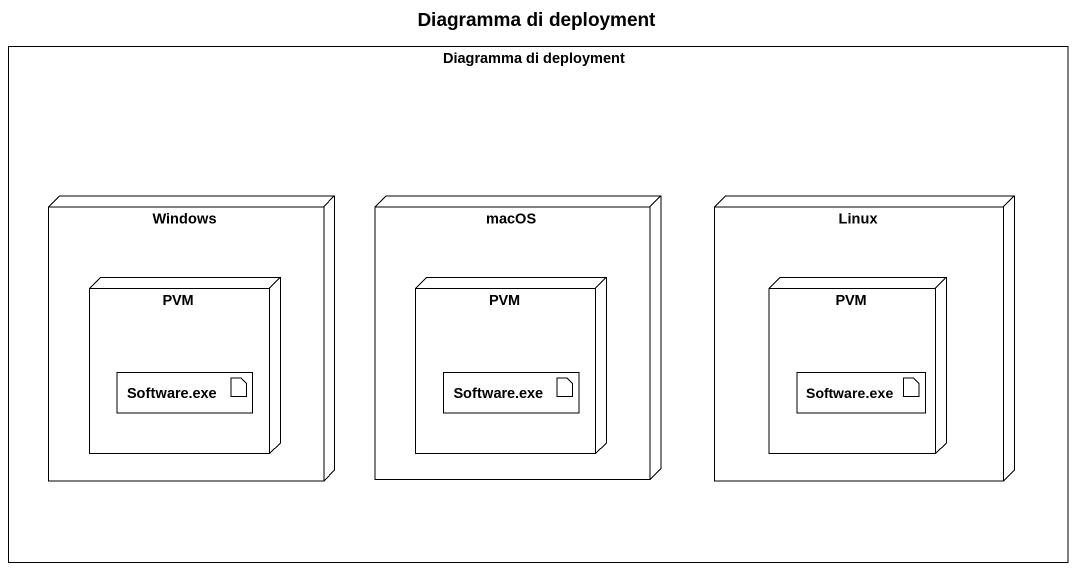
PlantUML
@startuml
title Diagramma di deployment
rectangle "Diagramma di deployment" as Diagramma_di_deployment {
  node Windows {
    node PVM {
      artifact "Software.exe" as Software_exe
    }
  }
  node macOS {
    node "PVM" as PVM_2 {
      artifact "Software.exe" as Software_exe_2
    }
  }
  node Linux {
    node "PVM" as PVM_3 {
      artifact "Software.exe" as Software_exe_3
    }
  }
}
@enduml
